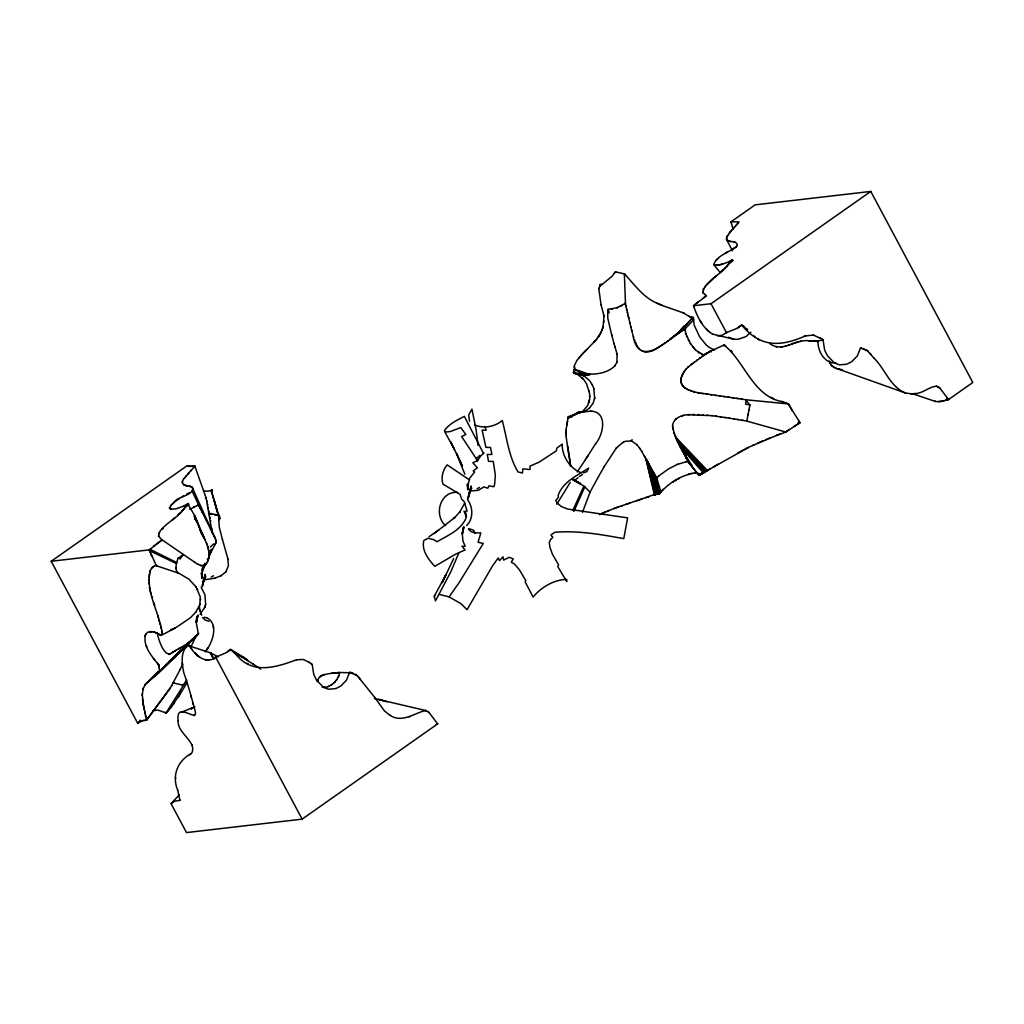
<?xml version="1.0" encoding="UTF-8"?>
<svg xmlns="http://www.w3.org/2000/svg" width="1024" height="1024" viewBox="0 0 1024 1024"><rect width="100%" height="100%" fill="white"/><g stroke="black" fill="none" stroke-linecap="round" stroke-linejoin="round"><path stroke-width="1.5" d="M201.51 572.787L202.061 578.278L201.536 572.723L201.69 577.741L202.202 572.518L205.21 563.328L203.405 567.987L205.67 563.994L202.803 567.808C215.181 557.299 206.029 541.376 200.205 529.946M149.389 575.411C147.418 595.354 159.296 613.222 162.125 632.55M216.166 656.755C206.157 665.856 193.754 654.208 189.107 644.992C179.853 650.061 181.99 663.693 183.731 672.55C188.25 685.44 191.846 698.445 195.29 711.629C197.517 723.149 175.501 700.186 178.163 720.768M574.387 366.016L574.541 370.24L574.298 371.2L574.605 369.434L573.504 372.762L581.606 375.219L589.363 374.426L574.618 369.19L573.504 372.762C586.79 374.669 604.198 376.294 614.925 365.85M159.194 672.384L159.334 667.789M177.715 790.323C171.597 775.552 177.664 760.512 191.514 753.485C197.824 741.645 177.037 733.581 178.163 720.768M199.834 605.056L200.256 596.928L195.981 586.726M566.131 429.491L566.182 436.864M565.965 431.424L565.965 432.333M574.374 365.606L576.973 360.294L583.437 352.909M207.77 647.821L205.325 651.853C212.416 643.213 219.264 624.051 206.938 617.882M595.469 443.917C603.098 435.354 608.115 412.749 591.872 411.187M568 417.37L578.266 412.39L590.208 411.213M149.043 580.774L149.094 579.571M331.29 673.344C326.054 674.125 318.131 674.867 317.427 681.587M183.68 506.266C194.765 498.522 182.195 510.08 185.907 505.254L184.64 507.802L184.794 505.766L175.962 508.838L170.496 509.197M728.986 261.645L728.909 263.526L727.142 265.933M218.765 519.949L219.354 527.552L222.426 539.443M630.925 327.36L625.331 303.373L617.062 307.75L608.102 309.363L609.165 312.717L607.77 312.653L607.795 318.362L611.699 334.976M218.752 520.166L219.187 515.277L208.525 513.19L209.306 513.51M143.219 688.192L142.234 695.539M142.221 693.786L143.475 705.536M218.842 518.784L220.25 518.643L219.187 515.277M453.645 558.566L442.163 582.72L445.696 575.142L434.227 596.314L435.507 600.819L450.867 571.699L458.944 552.717M672.512 426.099C673.139 417.651 682.47 414.682 689.664 414.554M149.414 574.95L150.272 570.56M149.197 577.37L149.517 574.08M173.402 503.002C177.216 496.077 192.973 496.141 192.806 487.923C188.941 484.902 177.37 485.888 184.64 477.824M468.134 484.147L467.622 489.37L467.469 484.352L467.994 489.907L467.443 484.416M607.757 312.87L608.102 309.363M737.178 244.851C736.934 239.334 722.227 243.93 727.616 235.597M162.048 633.28L162.125 632.563M604.006 316.314L602.944 327.526M225.843 571.968L228.442 565.67L227.866 558.746M616.947 362.15L617.05 354.125M566.118 429.709L567.974 417.971L580.096 411.955L567.974 417.907L567.898 418.701M586.65 374.656L574.579 369.741L574.528 373.299L581.606 375.219L588.122 374.49L581.21 372.928M603.994 321.984L604.083 321.152M169.459 508.493L170.982 505.28M720.154 272.435L713.728 264.666C716.314 256.397 727.309 252.698 734.31 248.243M149.722 572.877L149.811 572.186M182.387 482.611L182.579 481.254M688.55 366.63C683.942 370.982 678.976 377.818 681.766 384.384M726.72 237.581L726.592 239.552L732.442 250.778M598.707 288.768L599.782 286.323M598.758 288.422L601.075 304.883M567.296 422.592L567.514 421.21M582.029 412.198L587.802 405.325L589.67 399.066L589.645 393.766L586.662 384.051L583.68 379.469L577.472 374.234L573.645 373.018L574.618 369.267M566.912 425.075L567.053 424.205M680.973 379.162L681.114 382.387M317.798 680.179L317.504 681.357M749.952 404.902L746.778 421.082L785.715 432L800.064 422.707L788.211 403.904L745.626 399.731L749.939 404.979L745.587 404.173L746.189 399.821L736.845 398.387M574.579 369.741L574.362 370.944M574.157 371.533L574.605 369.024M574.592 369.587L574.31 371.123M594.637 398.208L593.766 388.518M749.03 410.432L749.222 409.344M194.778 562.291L162.01 539.802L149.325 549.862L155.853 564.749L155.11 565.747A20.838 4.454 -1.5 0 0 154.803 565.926L153.843 566.362M202.33 585.638L205.146 574.349L202.406 586.675M469.85 492.186L467.776 498.765L471.078 485.99L468.339 498.317M748.211 414.694L748.416 413.709M197.261 618.074L198.029 615.13L196.365 622.49L197.171 616.179C194.662 622.195 198.374 629.146 198.067 634.355L154.304 676.621L145.459 683.994L142.848 689.472M462.81 531.174L463.962 526.771L462.298 534.131L463.104 527.808L462.323 533.862L462.899 540.864L465.203 546.304L461.901 546.227L465.05 549.914L455.59 554.189L434.79 566.323C428.57 559.654 421.197 550.144 423.872 540.48L428.019 538.227L433.907 539.686L437.12 541.76C447.859 535.27 462.106 529.677 466.406 516.877L465.421 511.194L467.085 511.104L464.218 501.619L461.53 498.944L460.058 494.374L442.931 484.083C440.858 477.427 442.79 470.157 447.194 464.883L468.749 479.437L474.56 472.077L473.216 470.963L477.363 467.802L472.845 462.746L477.542 460.659L461.594 436.493L465.818 434.509L460.838 427.584L450.15 431.59L445.786 432.013L444.429 430.618C449.088 423.782 457.229 420.147 464.346 416.346L483.379 453.197L484.019 452.954L480.397 456.282L477.466 460.838M203.814 581.133L205.402 575.194L203.469 581.53L205.76 576.499L203.494 580.019M469.747 492.762L471.334 486.835L469.402 493.158L471.693 488.128L469.427 491.648M712.563 334.118C702.707 328.179 697.549 317.043 693.786 306.637L694.182 305.165L706.394 295.898L704.998 294.49M200.282 603.802L195.802 612.173M196.134 622.195L196.877 619.546M332.531 673.229L339.635 672.602C338.317 680.691 330.355 688.192 322.202 687.309M867.482 350.797L860.506 347.994L857.331 355.917L851.712 361.664L846.81 364.211L839.27 364.864L834.099 362.662L827.507 355.789L824.691 350.221L823.066 340.083L816.55 341.146M672.563 425.446C674.176 438.963 683.84 453.338 689.984 463.36L687.04 458.125M150.208 570.79L151.91 567.872M603.098 327.027L600.64 333.171M602.65 328.525L601.997 330.534M737.024 245.542L736.922 245.85M614.771 366.042L616.947 362.163M205.632 604.442L204.954 594.714L201.139 587.238M205.709 604.147L205.094 606.157M204.762 607.245L200.09 614.323M204.838 606.989L205.184 605.862M589.005 401.382L589.235 400.653M594.56 398.49L593.101 403.213L589.453 408.09M204.672 607.526L204.928 606.694M588.403 403.354L588.723 402.304M588.826 401.971L589.03 401.318M589.312 400.397L589.517 399.731M594.458 398.81L594.778 397.747M711.206 351.859L711.578 350.656L723.981 345.05C745.139 361.549 752.563 396.48 782.95 401.856M723.776 345.741L724.006 345.037M144.922 636.339L145.178 635.507M145.446 634.675L147.699 632.179L153.549 631.834M681.139 378.099L681.459 377.075M202.253 585.818L203.917 580.557M468.122 484.07L469.581 479.488M214.477 544.742L216.384 542.221L215.296 538.611L191.949 486.771M702.797 292.442C705.382 280.627 720.627 274.854 727.757 265.254M208.781 558.63L209.088 557.76M161.421 539.174C150.477 530.995 178.176 518.438 182.49 510.541M703.002 289.498L703.667 288.371M158.81 533.606L159.475 532.48M208.998 556.544L211.533 549.197L209.28 555.456L215.078 544.499M180.723 691.571L181.043 690.65M180.301 692.787L179.699 694.374M162.01 633.536L161.664 634.458M161.549 634.79L160.141 635.085M732.045 249.37L736.717 246.464M338.381 676.723L338.752 675.725M582.451 512.358L590.246 491.738L597.504 478.426M159.437 671.77L154.304 676.621M735.77 225.792L738.995 221.926L731.059 221.786L755.149 204.851L870.771 191.424L972.8 382.49L948.595 399.514L941.517 401.331L935.77 401.613L913.152 393.894M699.174 474.624L698.88 475.379L699.648 475.059M650.214 466.829L656.09 479.437L657.216 477.517M697.83 472.691C683.456 473.741 668.928 482.406 660.019 493.312M190.95 646.861L195.917 636.403L198.579 633.638M681.946 376.077L683.328 373.107M464.653 503.245L459.584 512.346L460.198 511.475L453.773 518.579L454.771 517.555L434.086 533.594M194.739 715.213L193.971 715.686M573.85 511.488L584.819 486.848M207.974 560.333L208.397 559.424M572.8 510.362L583.923 486.093L573.03 479.782M171.443 686.003L180.224 669.274M204.941 539.814L194.906 515.955L187.981 504.358L183.846 509.03M600.102 334.298L599.13 335.898M207.322 562.01L207.68 561.254M726.784 237.12L727.334 236.096M179.942 669.824L182.067 665.638M179.456 694.861L171.29 707.2M601.178 332.083L596.365 339.61L586.266 350.118M728.563 264.205L732.339 260.134C727.693 262.566 717.312 266.394 714.342 264.96M181.926 665.907L182.797 664.23M573.888 372.058L573.504 372.762M161.357 635.149L153.459 631.808M157.645 673.613L198.195 634.227M597.798 477.888L602.061 470.349M731.52 230.438L727.347 236.07M171.75 685.478L170.125 688.256M604.083 466.803L616.243 448.179M602.483 469.594L604.403 466.278M216.23 542.886L216.32 541.952M599.782 286.31L600.166 284.595M178.125 697.51L186.854 682.867M599.706 286.451L612.083 276.25L615.258 271.846L624.474 273.894A10.688 5.082 54.9 0 1 625.088 274.522C634.816 285.12 643.52 297.574 657.254 303.296A59.072 28.109 54.9 0 1 662.182 305.472L683.046 312.768L690.79 317.363L693.478 317.478L694.042 324.851L699.648 336.845L705.971 344.717L709.517 347.648L714.611 350.003M144.73 685.222L152.346 677.427M349.261 673.562L350.042 672.256L352.87 673.088M586.355 458.24L595.469 443.93M556.736 504.218L570.214 482.483M184.832 507.443L188.979 504.499L187.149 504.717L187.981 504.358M683.814 372.147L685.03 370.381M585.357 459.763L577.242 471.923M623.45 442.33L622.963 442.547C625.523 439.757 630.195 442.611 632.192 439.744M191.168 709.248L192.051 708.301M585.37 459.75L588.224 455.373M145.792 633.933C142.054 645.581 152.026 656.499 158.669 664.87M196.096 611.738L190.822 617.344M185.421 682.099L186.842 680.038M145.331 720.23L146.496 720.218L170.138 688.23L146.496 720.218L141.299 720.998L137.766 723.379L51.2 561.267L186.867 465.894L194.867 466.112L206.182 498.214L212.16 532.838M185.587 681.869L166.118 712.858L164.966 712.474M205.427 498.304L205.926 497.6L206.182 498.214M466.637 525.53C473.651 518.618 473.101 507.098 467.507 499.533M598.323 336.986L599.117 335.91M439.347 594.381L449.088 596.89L458.829 583.04L483.29 543.475L478.08 542.272L480.845 532.89L474.957 532.954L471.091 531.597L468.518 529.165M205.53 564.211L201.958 565.747L197.53 564.109M596.326 339.648L597.12 338.586M184.307 478.259L194.202 466.918M184.218 508.531L181.939 511.053M336.256 680.294L336.87 679.488M729.165 233.254L729.818 232.397M429.005 712.525L437.683 723.866L302.131 819.149L186.509 832.576L171.046 803.622L179.2 794.944M194.406 466.662L194.803 466.048L194.074 467.059M137.984 723.098L140.352 720.154M185.651 476.48L186.278 475.712M226.01 571.776L220.864 575.834M729.856 232.371L730.47 231.603M171.046 803.622L174.579 801.242L179.917 800.384L177.651 790.029M578.688 358.067L579.392 357.286M154.688 676.122L155.43 675.226M580.774 355.686L581.363 354.982M334.298 682.624L334.95 681.856M750.861 332.211L745.971 336.589L738.022 339.315L733.926 339.264L712.563 334.118M434.227 596.314L435.162 595.2M171.277 707.2L167.77 711.27M151.45 568.358L153.216 566.771M215.014 657.523L226.291 652.659L230.618 649.293L231.91 650.573M717.581 335.821L722.368 335.245L726.426 332.582L737.203 328.294L741.53 324.941L742.157 325.581M589.952 492.07L584.358 486.451M685.683 369.574L686.374 368.781M736.627 224.806L733.939 227.802M737.83 223.45L737.152 224.218M680.998 329.37L684.147 325.824M704.666 287.04L705.446 286.17M616.538 447.846L622.451 442.778M615.846 448.627L616.653 447.718M182.912 510.08L183.565 509.363M166.733 712.422L166.131 712.845L167.654 711.398M734.656 227.021L731.2 230.797M632.704 334.093C637.965 368.115 664.384 344.115 680.87 330.726L692.915 317.645M190.477 471.117L191.36 470.144M187.648 474.176L188.902 472.819M162.163 539.968L153.83 546.112M679.296 332.147L692.531 317.709M218.944 517.466L211.238 490.419L212.544 490.099L207.373 491.238L203.482 490.854M601.472 284.173L600.269 284.506M660.877 491.571L656.704 478.067L645.747 458.547L654.451 494.822L661.466 490.931M662.963 489.331L662.362 489.971M656.704 478.067L658.867 475.802M693.427 320.09L685.005 328.947L670.349 339.072L671.142 338.483M582.707 353.677L585.843 350.528M584.205 352.128L587.149 349.286M170.47 505.818L174.874 501.786M162.15 529.344L163.059 528.397M194.227 638.31L158.643 672.832M706.342 285.222L713.664 278.374M193.83 638.72L195.302 637.248M682.406 329.37L685.197 326.95L685.542 333.158L690.432 343.565L695.898 350.349L704.154 355.2M158.426 672.23L156.173 674.406L156.915 673.984M161.83 668.966L166.362 664.602M172.019 659.162L196.941 635.226M151.117 679.053L158.528 671.936M165.85 664.922L176.883 654.349M177.19 654.054L192.934 638.963M195.226 636.762L198.618 633.485M147.11 682.573L158.374 671.731M168.973 661.683L171.277 659.482M171.981 658.752L198.208 633.766M154.637 675.238L158.08 671.962M174.131 656.653L178.726 652.275M183.309 647.898L197.299 634.573M720.026 272.602L723.034 269.824M192.294 708.083L194.97 706.944M593.869 341.901L594.854 340.992M726.106 266.97L723.942 269.005M687.821 367.309L705.254 354.176L711.578 350.656L708.314 352.307L710.029 351.386M210.317 547.046L213.747 543.846M476.25 458.688L479.68 455.475M174.912 517.645L172.288 520.013M680.09 331.443L685.146 327.539L680.87 330.726L682.47 329.318M180.634 512.307L177.856 514.829M680.87 330.726L681.651 330.01M716.224 260.083L717.606 258.893M172.019 504.192L172.672 503.616M675.443 419.469L676.454 418.598M693.786 306.637L693.517 305.754L695.488 304.09M715.021 277.146L716.48 275.891M658.534 476.083L668.57 468.902L677.606 464.282M696.768 303.04L698.022 302.003M190.797 641.229L193.446 639.104M669.568 339.674L683.226 328.576M737.203 328.294L741.683 325.094L744.384 326.669M178.726 625.754L190.387 617.741M697.306 359.949L696.512 360.512M207.283 559.334L209.088 557.965M677.606 333.414L678.451 332.774M690.803 364.57L691.61 363.968M672.768 337.28L674.406 336.051M172.403 652.429C164.557 659.763 157.99 638.272 157.171 632.525M331.187 685.056L331.981 684.48M153.843 566.362L152.998 566.938M663.053 344.179L661.376 345.344M175.693 501.146L177.485 499.866M584.806 411.354L589.619 407.974M675.994 334.758L685.069 328.243L676.8 334.093M438.848 529.869L429.03 536.73M178.022 558.31L183.283 554.598M188.378 642.906L190.822 641.216M732.173 260.25L729.357 262.784L730.112 261.146L728.909 263.526L733.184 260.39L731.341 260.595L732.339 260.134M693.517 305.754L711.014 303.718L870.771 191.424M699.622 358.182L700.416 357.619M789.338 429.453L785.498 432.179L776.09 435.558M703.59 355.443L706.701 353.28M693.274 362.829L694.093 362.253M660.518 345.92L658.752 347.149M320.691 676.224L319.654 676.941M153.306 677.427L151.654 678.541M703.296 298.15L705.971 295.437M575.053 479.872L578.099 477.773M178.381 499.226L179.315 498.573M172.493 652.378L186.957 643.891M189.683 641.997L186.906 643.917M664.678 343.04L665.498 342.49M139.162 722.253L140.211 721.549M657.882 347.686L656.077 348.89M725.926 333.171L727.066 332.403M705.088 354.291L705.882 353.766M702.042 356.557L702.848 356.019M579.354 476.531L582.374 474.534M704.346 354.867L710.886 350.938M667.174 341.414L668.006 340.877M705.523 471.642L709.645 469.184M725.555 253.158L727.616 251.866M700.339 474.125L705.766 471.488M705.51 471.642L703.872 472.666M674.138 481.28L672.896 482.061M794.022 426.394L799.514 423.027L799.04 421.338M177.715 626.406L174.336 628.493M161.152 635.443L175.142 628.019M568.09 416.499L571.853 416.512M706.01 471.322L676.698 439.411M211.251 577.165L213.504 575.757M477.184 488.794L479.437 487.398M182.374 496.614L183.424 495.974M190.797 508.749L189.875 509.312L198.413 504.909L200.512 508.813M155.584 565.466L178.842 573.248L188.813 579.085L196.186 587.008M699.059 474.906L703.629 472.806L698.88 475.379L689.126 463.04L699.021 475.354M171.878 652.774L176.09 650.291M680 446.016L689.907 463.565L680.294 446.618L703.411 472.947L702.413 473.549M227.533 651.648L230.925 649.613L244.237 657.664M709.299 469.389L749.299 446.976L777.626 434.982M712.934 467.277L719.117 463.629M179.213 648.525L180.237 647.923M178.176 649.114L179.725 648.23M654.131 349.965L655.104 349.414M189.466 754.637L190.195 754.227M676.122 480.141L674.778 480.896M679.488 478.259L678.144 479.014M214.477 578.33L221.12 575.693M701.619 474.01L698.97 475.136L702.234 473.664M740.352 451.661L741.555 450.982M708.902 469.594L698.88 475.379L699.904 474.944M614.566 272.845L615.936 272.09M186.726 494.093L188.979 492.915M193.664 507.11L194.637 506.586M736.41 247.168L735.45 247.68M742.694 450.355L743.846 449.728M737.805 453.018L739.162 452.314M170.547 629.722L174.63 628.339M620.749 306.086L621.683 305.6M168.704 654.528L170.803 653.453M914.509 393.638C922.611 393.651 928.768 386.765 936.563 386.189M437.466 723.674L436.25 724.288L437.683 723.866M599.501 514.688L602.65 513.178M748.288 447.488L744.947 449.178M699.533 475.123L700.25 474.765M321.203 675.904L322.342 675.379M655.872 481.011L660.403 492.762L658.15 493.837L651.341 469.261L656.205 479.309L659.853 493.376L658.624 493.734L659.853 493.376L653.261 473.549L656.205 479.309L650.534 467.418M701.683 473.28L706.547 470.989M603.379 512.832L604.122 512.486M601.92 513.51L614.835 508.186M648.461 463.654L649.882 466.253L649.562 465.664L657.152 494.093L659.379 493.043L656.934 494.144M753.024 445.21L753.933 444.787M699.251 474.432L706.278 471.155M699.341 474.202L707.392 470.464L675.507 437.005L685.606 455.245M660.403 492.762L657.152 494.093M581.875 411.661L567.974 417.907L571.738 416.858M613.85 508.544L657.792 493.376M700.57 474.022L704.819 472.09L678.528 442.995L689.984 463.36M604.864 512.128L605.632 511.782M700.518 474.253L703.411 472.947M655.821 494.451L660.595 492.288L654.886 494.694L646.349 459.738L641.472 450.97M193.933 516.39L194.893 515.955L197.824 523.866L197.453 522.867M654.669 494.746L660.698 492.058M757.875 442.995L758.592 442.675M759.296 442.368L762.522 440.986M182.349 684.966L183.821 684.326L182.912 685.171L172.646 682.803L174.323 682.867M425.51 710.541C413.965 713.203 401.92 723.418 389.875 715.226M771.43 344.653C784.179 352.41 796.685 337.92 810.266 341.056M791.258 344.026L793.19 343.245M607.27 511.117L609.037 510.374M180.979 712.435L193.011 707.443M765.978 439.552L767.078 439.104M768.653 438.477L770.47 437.747M616.806 307.814L617.818 307.418M677.094 464.486L686.566 461.645M653.184 350.528L651.123 351.245M778.342 434.714L779.059 434.445M789.248 344.806L788.224 345.165M945.664 400.32L948.595 399.514M140.736 721.203L141.862 720.806M780.736 433.818L780.019 434.086M625.958 504.435L627.277 503.962M327.731 686.694L328.614 686.374M786.163 345.894L785.139 346.253M784.704 432.358L785.715 432M688.115 474.483L689.28 474.099M636.71 500.826L637.824 500.429M628.557 503.526L629.837 503.091M648.858 496.768L647.872 497.101M188.774 645.76L211.085 653.043L211.392 655.091M638.912 500.07L641.997 499.046M171.046 630.016L172.032 629.683M615.949 507.776L618.035 507.098M645.76 497.792L646.874 497.434M142.989 720.448L144.141 720.243M582.285 412.147L585.05 411.264M659.226 493.581L659.853 493.376L653.978 494.95M621.184 506.074L622.234 505.741M322.931 675.123L324.122 674.778M658.995 493.632L659.853 493.376M796.096 342.413L795.174 342.669M690.957 473.587L692.045 473.28M683.046 415.539L683.725 415.347M203.2 579.981L214.707 578.266M681.792 415.91L682.432 415.718M409.114 716.838L409.805 716.646M721.037 264.486L722.803 264M656.717 494.208L656.051 494.387L647.949 462.707L646.349 459.738L656.371 478.899L649.562 465.664M796.928 342.131L798.605 341.773M578.125 412.416L579.443 412.083M150.336 631.514L149.581 631.706M835.955 363.008L834.918 363.008M590.17 374.387L581.197 374.886M235.546 653.85C251.712 674.957 275.52 667.584 296.576 659.75M296.525 659.763L303.424 659.494L309.197 662.374M580.096 411.955L578.931 412.211L580.582 411.866M805.965 335.68C780.634 346.918 760.73 347.699 742.17 325.606M650.074 351.552L648.115 351.859M583.462 472.922L586.918 471.578L588.621 468.109C577.459 475.366 562.957 481.805 558.208 495.194L558.4 497.242L555.814 500.531L557.107 502.938L561.408 506.611L567.744 509.082L627.61 517.862L623.782 538.637C601.075 534.49 577.997 530.368 554.816 532.262L550.886 535.027L552.845 537.344L550.477 539.674L549.261 542.694L549.952 547.264L552.384 554.138L558.643 564.902L557.722 566.438L566.733 581.581L566.758 579.405C554.125 579.52 540.851 587.43 533.133 597.082L525.197 581.99L525.734 580.518L519.424 569.818L514.432 563.955L511.283 562.202L513.254 558.912L509.21 557.286L503.642 560.102L503.027 556.838L499.507 560.627L498.253 557.926L492.621 565.722L467.046 609.715L461.018 603.699L449.088 596.89M578.266 412.39L581.402 411.725M804.378 336L813.773 335.066M694.49 472.781L695.962 472.64M720.166 264.73L718.682 264.986M580.429 411.891L579.622 412.045M153.088 710.746L157.747 710.042L166.08 712.883M782.17 347.046L781.248 347.149M717.965 265.101L716.019 265.229M801.344 341.235L799.987 341.427M333.146 673.139L339.635 672.602M938.445 401.766L940.48 401.472A20.25 4.454 -28.1 0 0 944.192 400.704M587.968 374.49L585.805 374.758L588.902 374.451M191.872 466.445L194.803 466.048M687.693 414.733L712.346 415.68M338.483 672.525L331.251 673.344M581.606 375.219L585.293 374.784M797.696 422.989L800.064 422.707M51.2 561.267L149.325 549.862M611.405 309.03L612.506 308.915M586.15 374.72L588.749 374.451M474.458 424.832C483.482 428.89 494.797 426.842 502.285 420.518C506.867 437.811 508.659 456.397 518.029 471.974L522.381 473.024L522.906 468.864L530.022 469.517L530.074 466.099L539.187 462.106L556.326 450.854L556.864 448.077L562.253 444.134C561.702 455.898 570.048 468.672 581.158 472.755M582.822 374.822L589.363 374.426L588.352 374.477M589.363 374.426L585.485 374.784M829.248 361.024L831.334 365.402L835.738 368.154L905.69 393.101L911.987 393.843M911.13 393.92L915.546 393.562M582.464 374.835L580.838 374.976L584.41 376.179M589.811 374.413L584.947 374.784M582.643 374.835L580.838 374.976L583.002 374.822M647.04 351.962L645.158 351.898M206.669 660.186L208.576 660.058M686.285 461.658L689.715 461.85M469.978 491.059L478.323 490.291L483.917 486.912L487.782 488.218L488.986 485.798L493.965 486.746L494.694 483.968L495.347 475.034L493.274 461.453L488.512 461.376L487.258 454.477L491.904 454.451L490.496 447.437L485.965 447.373L482.099 430.08L486.182 430.272L485.12 426.918M693.043 414.464L694.374 414.477M577.792 412.506L580.531 412.442M339.123 672.474L351.987 672.806M592.013 411.187L590.067 411.213M860.518 347.994L861.325 347.981M810.778 341.056L814.31 341.107M810.816 341.056L809.139 341.056M457.638 492.454C440.256 490.726 433.344 514.957 445.53 525.594M171.379 509.338L169.331 507.93M324.006 687.373L324.966 687.386M813.773 341.094L818.022 341.44M813.133 341.082L817.651 341.197M697.715 414.579L699.046 414.618M425.178 710.541L428.262 711.846M833.024 362.944C823.27 361.331 817.702 350.4 818.01 341.184M936.422 386.189L939.955 388.211L948.378 399.309L947.149 399.936L946.944 397.709M425.536 710.554L426.522 710.874M702.349 414.758L703.04 414.797M186.406 485.875L187.405 485.952M189.299 466.445L190.093 466.509M214.925 515.085L215.974 515.162M187.661 466.304L188.48 466.381M707.034 415.117L707.699 415.181M204.326 617.242L206.605 617.741M151.757 631.642L150.771 631.539M724.058 345.05L725.76 345.779M469.03 528.742L473.536 530.176L474.957 532.954M729.587 418.189L711.731 415.616M201.997 565.734L200.461 565.504M715.674 416.051L716.301 416.128M813.107 334.976L820.941 338.496M697.651 392.666L737.997 398.541M746.778 421.082L729.357 418.163M719.386 395.942L720.486 396.096M710.682 394.739L711.731 394.88M205.658 659.866L207.616 660.134M723.725 396.531L724.864 396.698M732.506 397.798L733.594 397.939M841.037 369.587L842.138 369.741L836.698 368.538M715.008 395.379L716.096 395.533M706.317 394.163L707.405 394.317M728.128 397.184L729.216 397.338M724.941 417.51L725.606 417.613M741.274 399.014L742.362 399.194M733.555 418.752L734.221 418.854M737.536 419.392L738.189 419.494M720.307 416.794L720.973 416.896M701.99 393.485L703.066 393.664M699.802 393.088L694.49 391.987M643.546 351.59L644.365 351.744M374.362 698.509L376.154 698.867M425.818 710.554L375.373 698.714M743.002 420.352L742.131 420.173M378.637 699.354L387.162 701.85M185.523 485.683L183.488 484.826M730.598 241.766L727.155 240.384M776.627 346.854L775.923 346.688M693.146 317.632L688.883 316.301M837.811 368.819L838.886 369.075M380.8 699.878L379.725 699.571M382.925 700.493L385.062 701.12M693.427 391.693L694.477 391.987L686.31 388.89M733.926 339.264L728.333 337.229M733.939 241.741L735.258 242.189M189.747 485.862L190.477 486.08M211.034 514.214L211.942 514.509M578.842 371.738L587.482 374.554M862.899 348.454L864.064 348.851M209.024 621.325L205.146 619.968L202.586 617.523M690.317 390.707L691.341 391.078M783.296 401.984L786.624 403.238M156.954 633.088L153.933 631.923M657.254 303.296L662.182 305.472M786.65 403.238L788.915 404.16L792.192 410.893M683.072 312.781L684.339 313.306M905.69 393.101C890.099 386.944 885.171 369.011 873.83 357.952M772.25 398.042L773.581 398.618M356.941 675.443L349.606 672.358L346.419 680.282L340.8 686.029L335.91 688.576L328.358 689.229L323.187 687.027L316.595 680.141L313.779 674.573L312.205 664.538L308.672 662.054M177.779 572.813C174.208 569.51 176.768 561.997 178.125 557.978L180.096 558.989L183.245 554.573M210.304 652.723L218.214 656.883M701.274 354.176L702.003 354.509M937.408 386.509L938.061 386.803M935.373 401.446L934.886 400.96M834.752 367.706L835.738 368.154M631.437 440.858L637.222 444.954M149.978 549.274L176.614 562.496L176.397 563.52L149.594 550.746L150.323 552.653M642.022 350.95L642.726 351.296M770.829 397.325L772.224 398.029M574.259 480.358L577.229 481.869L573.734 479.45M576.051 481.216L573.542 479.398M688.282 389.926L683.725 387.021L681.382 383.424M580.147 483.52L573.056 479.795L580.147 483.52L579.584 483.187M252.736 663.744L260.774 669.146M197.606 505.114L199.002 505.882L192.218 491.264M745.805 328.909L744.909 328.115L747.558 329.574M253.133 664.026L233.203 651.738M744.909 328.115L747.635 329.638M247.629 660.083L233.741 652.237M194.406 562.048L197.747 564.237M821.235 338.65L823.117 340.186M759.322 339.84L757.888 338.931M248.41 664.205L246.976 663.283M866.01 349.798L866.662 350.182M355.098 674.163L355.75 674.547M821.542 338.816L819.878 337.869M822.016 339.098L823.014 340.058M573.594 479.59L580.685 483.891M310.861 663.309L312.205 664.538M770.483 344.064L769.754 343.616M159.616 634.739L158.541 634.061M832.909 366.707L833.766 367.283M584.179 376.026L589.658 380.685L592.282 384.858M704.614 294.17L703.245 293.069M389.824 715.2L384.358 710.835L374.797 697.485M243.942 657.459L247.219 659.802M691.034 317.44L693.504 319.27M356.147 674.829L356.173 674.854A31.654 26.957 83.4 0 1 357.376 675.789L374.797 697.485M685.414 388.378L683.725 387.021M703.654 293.402L702.592 292.083M867.494 350.81L873.856 357.99M753.638 335.77L754.765 336.653M832.102 366.054L831.334 365.402M196.646 654.72L199.629 657.114M698.227 352.282L698.995 352.909M234.573 652.992L233.997 652.467L235.891 654.157M746.125 329.203L746.778 329.779M233.229 651.763L231.706 650.381M639.629 349.146L638.643 347.981M939.174 387.494L939.917 388.16M428.237 711.821L429.056 712.576M706.573 329.331L709.53 332.07M195.661 653.683L198.618 656.422M742.822 326.208L741.683 325.094M636.749 444.48L639.987 448.704M625.088 274.522L624.346 273.766L625.51 304.179L624.883 303.258M582.989 378.752L582.067 377.805M194.688 652.646L197.619 655.744M358.733 677.248L357.76 676.211M154.432 659.776L153.446 658.637M157.504 663.066L159.13 666.803M176.909 572.019L177.536 572.685M579.597 412.045L580.275 412.787M695.181 349.555L695.91 350.362M705.05 471.936L678.221 442.406L685.568 455.501M693.005 347.136L693.722 347.955M214.272 659.2L210.291 652.723M731.149 350.656L732.083 351.782M690.138 462.95L691.981 465.203M871.386 354.97L870.234 353.523M360.448 679.296L359.322 677.888M189.235 645.606L191.846 649.062M682.982 386.227L681.818 384.512M639.616 448.179L641.83 451.494M690.406 343.526L691.059 344.435M689.446 463.565L674.483 434.534M700.006 320.563L701.824 323.354M637.722 346.675L636.928 345.267M197.133 588.646L197.709 589.696M155.827 564.749L156.646 566.042M686.106 457.894L689.741 463.987L685.786 457.318M195.008 518.784L196.634 521.51M211.827 656.026L212.339 656.896M201.139 532.979L203.482 537.011M444.659 431.565L454.541 449.613M194.816 517.939L197.082 521.869L196.378 519.885M194.714 517.76L197.082 521.869M158.605 536.55L158.362 535.962M682.125 450.202L689.83 463.782L682.432 450.79L683.29 452.608M453.837 448.333L450.662 441.869L460.314 461.427L462.362 466.176L456.525 453.53L464.858 474.24M676.403 438.81L685.504 455.04M688.218 339.725L688.742 340.672M644.403 455.949L644.826 456.755M647.949 462.707L648.589 463.885M650.714 467.776L656.538 478.477L652.787 471.578M195.341 518.976L196.749 521.574M646.054 459.149L651.29 468.813M711.014 303.718L726.426 332.582M215.526 656.934L302.131 819.149M647.616 462.118L656.448 478.694M211.61 491.123L211.238 490.419L218.97 517.248L214.579 501.158M214.528 536.858L214.912 537.741L200.883 509.517M199.923 529.984L202.01 533.939M677.299 440.602L677.914 441.805M201.011 509.773L199.923 507.661M202.022 511.718L202.522 512.678M676.992 440.013L677.619 441.203M206.042 519.411L206.528 520.371M652.147 471.117L656.205 479.309M680.589 447.219L681.203 448.41M203.942 537.882L202.483 534.938M211.904 531.098L212.378 532.058M645.44 457.946L655.258 477.773M678.822 443.597L679.424 444.8M636.211 343.795L635.558 342.272M206.349 542.771L206.797 543.834M200.653 530.944L201.126 531.994M829.901 362.88L830.272 363.738M463.987 511.194L466.406 516.877M154.726 605.274L153.677 602.534M155.814 564.672L156.083 565.338M592.166 384.576L593.869 388.749M198.976 526.912L198.195 524.89M634.906 340.659L634.598 339.853M198.566 525.901L199.782 528.934M191.77 744.589L191.872 744.845A20.506 9.754 54.9 0 1 192 745.293M686.49 335.898L686.874 336.845M199.04 608.346L201.702 615.194M192.883 703.296L193.306 704.525M159.59 623.04L160.026 624.282M651.341 469.261L654.17 476.608M151.04 554.534L151.757 556.378M733.082 229.466L731.059 221.786M673.958 433.306L673.549 432.038M146.714 646.861L146.24 645.555M633.549 336.602L633.805 337.434M207.565 545.843L207.923 546.88M601.075 304.883L603.994 315.968M215.603 539.456L216.154 541.12M685.53 333.094L685.85 334.029M614.093 343.872L614.784 345.984M614.131 343.974L611.75 335.219M615.091 347.008L617.075 354.368M614.938 346.509L615.168 347.264M222.387 539.315L227.93 558.989M150.822 593.549L149.99 590.08M151.578 596.032L151.962 597.286M160.589 626.176L161.062 627.635M161.446 628.902L161.19 628.07M158.797 665.357L158.541 664.448L158.848 665.523M652.979 472.934L658.88 493.67M632.422 333.222L630.707 326.579M158.797 620.288L159.078 621.261M628.352 316.416L628.173 315.699M626.714 309.85L626.522 309.03M627.341 312.358L627.558 313.19M145.536 715.366L146.624 720.141L146.432 719.232M469.53 421.274L468.723 414.963L471.936 409.139L476.096 429.555L478.054 445.286M206.784 500.736L206.976 501.568M631.654 329.984L631.834 330.726M628.582 317.363L628.774 318.182M611.648 334.733L611.814 335.462M208.23 547.955L208.474 549.03M145.843 716.736L145.651 715.891M179.763 799.68L179.904 800.32M143.949 707.827L144.307 709.491M144.691 711.462L145.6 715.622M144.179 708.864L143.565 705.946M144.922 712.512L145.19 713.805M570.304 463.578L570.65 466.278L567.706 447.283M207.565 504.077L207.744 504.909M149.376 587.226L149.786 589.12M568.832 454.643L569.421 457.37M588.992 390.643L589.21 391.68M567.437 445.888L567.987 448.691M568.141 449.408L568.294 450.125M159.014 666.24L159.373 667.994M144.243 709.197L144.755 711.718M625.818 305.792L625.984 306.598M143.795 707.123L143.309 704.717M629.67 322.33L629.837 323.149M567.693 447.258L566.234 437.338M209.536 514.829L209.382 513.971M210.022 517.286L210.176 518.118M208.781 510.669L208.922 511.488M208.218 507.379L208.358 508.198M161.958 631.13L162.048 631.782M143.002 702.938L143.232 704.282M213.235 626.163L213.491 627.661M142.925 702.477L142.426 698.778M570.099 462.246L570.214 462.899M210.573 520.576L210.701 521.395M176.154 567.872L176.32 568.922M603.917 315.328L604.006 316.224M569.907 460.851L569.997 461.542M568.73 453.901L568.832 454.618M569.523 458.061L569.805 460.147M191.309 697.536L191.168 695.808M158.029 617.293L157.888 615.565M684.928 329.651L685.043 330.483M208.73 550.106L208.87 551.206M211.635 527.974L211.827 529.574M568.563 452.365L568.41 450.88M568.64 453.12L568.563 452.39M574.477 367.45L574.554 368.205M672.73 428.787L672.794 429.453M574.426 367.002L574.4 366.285M199.424 606.464L199.872 610.918M212.006 531.174L212.083 531.981M672.627 427.443L672.678 428.122M200.512 599.181L200.563 599.846M182.259 662.886L182.336 664.205M175.59 777.536L175.654 778.56M148.979 582.643L149.056 583.962M731.302 221.914L731.354 223.091M566.003 434.842L565.99 434.061M208.973 553.408L208.973 554.496M589.67 395.878L589.67 396.941M174.323 703.309A16.627 14.157 83.4 0 1 174.042 703.706M781.299 401.293A36.826 17.523 54.9 0 1 782.285 401.626M782.618 401.741A38.438 18.291 54.9 0 1 783.629 402.112M786.163 403.059A39.462 18.778 54.9 0 1 786.88 403.341M867.085 350.49A31.616 26.931 83.4 0 1 868.288 351.424M231.475 650.176A9.203 7.834 83.4 0 1 230.925 649.626M202.381 568.742L202.266 571.264L202.381 568.73M577.818 482.202L573.658 480.077L578.995 482.854L573.722 479.667L577.818 482.202"/></g></svg>
